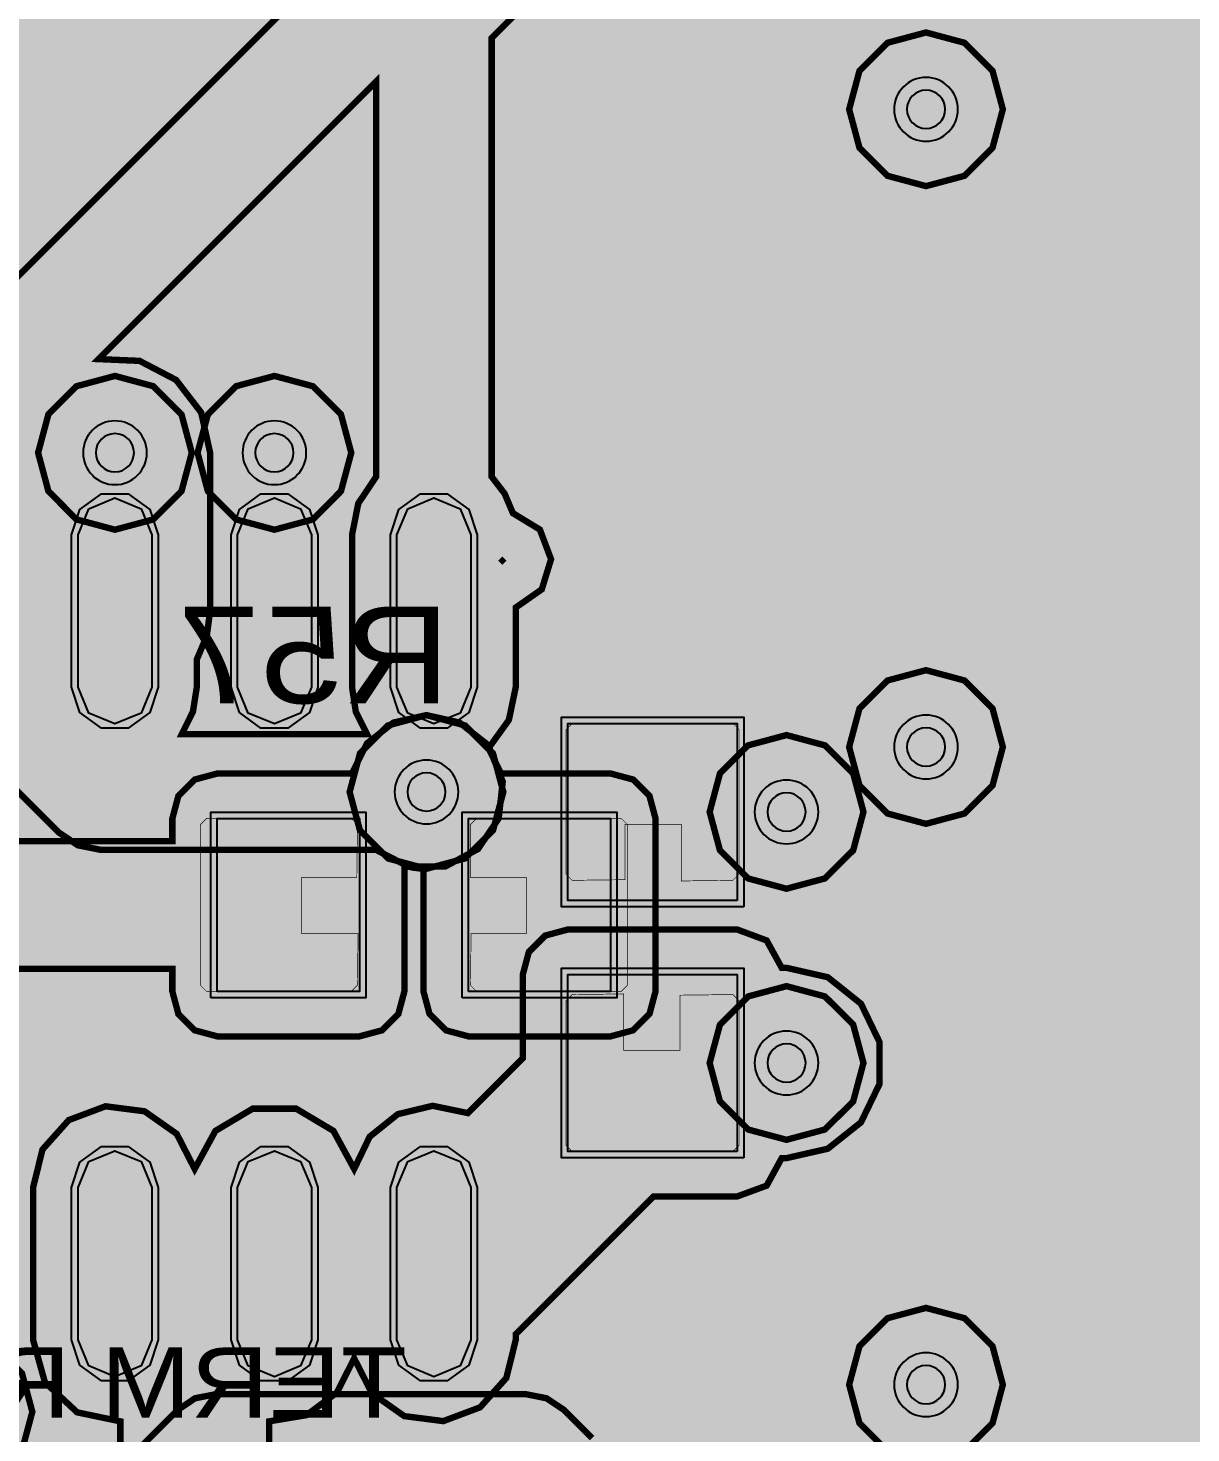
# Model space of a CAD drawing. Header units: millimetres. Extents: x -61 to 56, y -72 to 70.
# Drawn here: x -11.07 to -1.81, y -42.21 to -31.02 of the extents above; entities that cross this region are included whole.
import ezdxf
from ezdxf.enums import TextEntityAlignment as Align

# ---------------------------------------------------------------- set-up
doc = ezdxf.new("R2010")
doc.units = ezdxf.units.MM
doc.header["$MEASUREMENT"] = 0
for name, color, linetype, true_color in [('02GND', 7, 'Continuous', 0x999966), ('03POWER', 7, 'Continuous', 0x008000), ('Bottom-Layer', 7, 'Continuous', 0x0000ff), ('Bottom-Paste-Mask-Layer', 7, 'Continuous', 0x800000), ('Bottom-Silkscreen-Layer', 7, 'Continuous', 0x66cc33), ('Bottom-Solder-Mask-Layer', 7, 'Continuous', 0xaa00ff), ('Document-Layer', 7, 'Continuous', 0xffffff), ('Hole-Layer', 7, 'Continuous', 0x222222), ('Multi-Layer', 7, 'Continuous', 0xc0c0c0), ('Top-Layer', 7, 'Continuous', 0xff0000), ('Top-Paste-Mask-Layer', 7, 'Continuous', 0x808080), ('Top-Silkscreen-Layer', 7, 'Continuous', 0xffcc00), ('Top-Solder-Mask-Layer', 7, 'Continuous', 0x800080)]:
    doc.layers.add(name, color=color, linetype=linetype, true_color=true_color)
doc.styles.get("Standard").update_dxf_attribs({"font": 'arial.ttf'})

msp = doc.modelspace()

# ---------------------------------------------------------------- hatches: boundary and pattern name
at = {"layer": '02GND'}
for points in [[(-49.642, 52.153), (49.642, 52.153), (49.642, -62.142), (-49.642, -62.142)], [(-10.993, -34.398), (-10.911, -34.704), (-10.687, -34.929), (-10.381, -35.011), (-10.075, -34.929), (-9.851, -34.704), (-9.769, -34.398), (-9.851, -34.092), (-10.075, -33.868), (-10.381, -33.786), (-10.687, -33.868), (-10.911, -34.092)], [(-8.512, -37.1), (-8.43, -37.406), (-8.206, -37.63), (-7.9, -37.712), (-7.594, -37.63), (-7.37, -37.406), (-7.288, -37.1), (-7.37, -36.794), (-7.594, -36.57), (-7.9, -36.488), (-8.206, -36.57), (-8.43, -36.794)], [(-5.645, -39.259), (-5.563, -39.565), (-5.339, -39.789), (-5.033, -39.871), (-4.727, -39.789), (-4.502, -39.565), (-4.42, -39.259), (-4.502, -38.953), (-4.727, -38.729), (-5.033, -38.647), (-5.339, -38.729), (-5.563, -38.953)]]:
    msp.add_hatch(color=256, dxfattribs=at).paths.add_polyline_path(points)
at = {"layer": '03POWER'}
for points in [[(48.499, -56.042), (48.581, -56.348), (48.806, -56.572), (49.112, -56.654), (49.418, -56.571), (49.642, -56.346), (49.642, -62.142), (44.192, -62.142), (44.393, -61.957), (44.493, -61.703), (44.472, -61.43), (45.189, -61.704), (45.95, -61.804), (46.713, -61.727), (47.438, -61.475), (48.085, -61.064), (48.62, -60.514), (49.014, -59.855), (49.245, -59.123), (49.302, -58.358), (49.18, -57.601), (48.887, -56.892), (48.438, -56.269), (47.858, -55.767), (47.177, -55.412), (46.434, -55.224), (45.666, -55.212), (44.917, -55.378), (44.226, -55.712), (43.631, -56.196), (43.164, -56.805), (42.849, -57.504), (42.704, -58.258), (42.737, -59.024), (42.946, -59.763), (43.32, -60.433), (43.838, -60.999), (-43.362, -60.999), (-43.621, -61.056), (-43.831, -61.218), (-43.953, -61.453), (-43.964, -61.718), (-43.863, -61.963), (-43.667, -62.142), (-49.642, -62.142), (-49.642, -56.582), (-49.433, -56.797), (-49.148, -56.888), (-48.853, -56.832), (-49.162, -57.541), (-49.298, -58.303), (-49.253, -59.075), (-49.03, -59.816), (-48.641, -60.484), (-48.107, -61.044), (-47.458, -61.464), (-46.728, -61.722), (-45.959, -61.803), (-45.192, -61.703), (-44.469, -61.428), (-43.83, -60.992), (-43.31, -60.419), (-42.937, -59.741), (-42.732, -58.995), (-42.707, -58.222), (-42.861, -57.464), (-43.188, -56.763), (-43.668, -56.157), (-44.277, -55.679), (-44.979, -55.356), (-45.738, -55.205), (-46.511, -55.234), (-47.256, -55.443), (-47.932, -55.818), (-48.502, -56.341), (-48.5, -56.309), (-48.499, -56.277), (-48.499, 51.315), (-19.403, 51.315), (-19.629, 51.144), (-19.755, 50.889), (-19.751, 50.604), (-19.619, 50.352), (-19.388, 50.187), (-19.658, 49.977), (-19.773, 49.655), (-19.698, 49.322), (-19.455, 49.081), (-19.684, 48.858), (-19.769, 48.551), (-19.689, 48.242), (-19.463, 48.016), (-19.155, 47.934), (-18.847, 48.018), (-18.624, 48.246), (-18.545, 48.556), (-18.633, 48.863), (-18.864, 49.083), (-18.625, 49.324), (-18.551, 49.655), (-18.665, 49.975), (-18.931, 50.185), (-18.698, 50.349), (-18.565, 50.601), (-18.56, 50.887), (-18.685, 51.143), (-18.912, 51.315), (48.426, 51.315), (48.499, 51.242)], [(22.849, 14.008), (22.931, 13.703), (23.153, 13.479), (23.457, 13.396), (23.763, 13.475), (23.763, -5.557), (23.538, -5.683), (23.384, -5.89), (23.33, -6.142), (23.384, -6.394), (23.538, -6.602), (23.763, -6.727), (23.763, -10.399), (23.491, -10.504), (23.299, -10.723), (23.23, -11.006), (23.299, -11.289), (23.491, -11.508), (23.763, -11.613), (23.763, -18.066), (15.932, -25.896), (-24.557, -25.896), (-24.694, -25.924), (-24.811, -26.001), (-28.007, -29.198), (-28.085, -29.314), (-28.112, -29.451), (-28.112, -54.99), (-28.085, -55.127), (-28.007, -55.243), (-26.976, -56.274), (-26.86, -56.352), (-26.723, -56.379), (9.142, -56.379), (9.279, -56.352), (9.395, -56.274), (10.695, -54.974), (10.772, -54.858), (10.799, -54.721), (10.799, -54.428), (11.153, -54.787), (11.608, -55.005), (12.11, -55.054), (12.599, -54.929), (13.016, -54.646), (13.312, -54.237), (13.45, -53.752), (13.415, -53.249), (13.211, -52.788), (12.862, -52.424), (12.41, -52.201), (11.908, -52.145), (11.917, -51.857), (11.794, -51.597), (11.565, -51.422), (11.281, -51.371), (11.006, -51.456), (10.799, -51.657), (10.799, -47.227), (10.995, -47.422), (11.255, -47.511), (11.529, -47.477), (11.76, -47.326), (11.901, -47.089), (11.924, -46.815), (12.235, -46.82), (12.508, -46.673), (12.674, -46.41), (12.689, -46.1), (12.55, -45.822), (12.293, -45.648), (11.983, -45.623), (11.701, -45.753), (11.519, -46.004), (11.484, -46.313), (11.224, -46.297), (10.981, -46.391), (10.799, -46.577), (10.799, -44.634), (11.028, -44.409), (11.112, -44.1), (11.028, -43.791), (10.799, -43.566), (10.799, -42.147), (11.028, -42.361), (11.331, -42.434), (11.632, -42.348), (11.85, -42.124), (11.93, -41.822), (11.85, -41.52), (11.632, -41.296), (11.331, -41.21), (11.028, -41.283), (10.799, -41.497), (10.799, -38.045), (11.003, -37.842), (11.303, -37.861), (11.576, -37.736), (11.756, -37.495), (11.8, -37.198), (21.822, -37.198), (21.96, -37.171), (22.076, -37.093), (32.363, -26.806), (32.441, -26.689), (32.468, -26.552), (32.468, -12.211), (32.787, -12.141), (33.025, -11.915), (33.112, -11.6), (33.025, -11.285), (32.787, -11.06), (32.468, -10.989), (32.468, -8.389), (32.648, -8.173), (32.712, -7.9), (32.648, -7.627), (32.468, -7.411), (32.468, -5.357), (32.807, -5.305), (33.066, -5.08), (33.162, -4.75), (33.066, -4.42), (32.807, -4.195), (32.468, -4.143), (32.468, -2.011), (32.714, -1.974), (32.925, -1.841), (33.065, -1.635), (33.112, -1.391), (33.058, -1.148), (32.911, -0.946), (33.061, -0.745), (33.117, -0.501), (33.07, -0.254), (32.929, -0.047), (32.716, 0.086), (32.468, 0.122), (32.468, 3.331), (32.469, 3.354), (32.47, 3.377), (32.469, 3.4), (32.468, 3.422), (32.468, 16.054), (32.441, 16.191), (32.363, 16.308), (30.904, 17.766), (31.094, 18.043), (31.109, 18.378), (30.946, 18.671), (30.652, 18.834), (30.317, 18.817), (30.041, 18.627), (29.934, 18.688), (29.813, 18.709), (26.824, 18.709), (27.107, 18.822), (27.3, 19.057), (27.357, 19.356), (27.262, 19.645), (27.04, 19.853), (26.746, 19.928), (26.451, 19.853), (26.229, 19.645), (26.135, 19.356), (26.191, 19.057), (26.385, 18.822), (26.667, 18.709), (26.105, 18.709), (25.968, 18.682), (25.852, 18.604), (23.868, 16.62), (23.79, 16.504), (23.763, 16.367), (23.763, 14.541), (23.457, 14.62), (23.153, 14.537), (22.931, 14.313)], [(-26.538, -33.5), (-26.615, -33.203), (-26.826, -32.981), (-27.119, -32.889), (-27.419, -32.95), (-27.652, -33.15), (-27.652, -29.493), (-24.845, -26.686), (-24.698, -26.99), (-24.413, -27.17), (-24.076, -27.171), (-23.789, -26.994), (-23.64, -26.692), (-23.673, -26.356), (-14.651, -26.356), (-14.69, -26.649), (-14.588, -26.926), (-14.368, -27.123), (-14.082, -27.194), (-13.795, -27.123), (-13.575, -26.926), (-13.473, -26.649), (-13.513, -26.356), (-4.491, -26.356), (-4.53, -26.649), (-4.428, -26.926), (-4.208, -27.123), (-3.922, -27.194), (-3.635, -27.123), (-3.415, -26.926), (-3.313, -26.649), (-3.353, -26.356), (0.589, -26.356), (0.55, -26.649), (0.652, -26.926), (0.872, -27.123), (1.158, -27.194), (1.445, -27.123), (1.665, -26.926), (1.767, -26.649), (1.727, -26.356), (10.749, -26.356), (10.71, -26.649), (10.812, -26.926), (11.032, -27.123), (11.318, -27.194), (11.605, -27.123), (11.825, -26.926), (11.927, -26.649), (11.887, -26.356), (16.081, -26.356), (16.12, -26.348), (16.153, -26.326), (16.693, -25.786), (16.857, -26.052), (17.13, -26.202), (17.442, -26.198), (17.712, -26.041), (17.869, -25.772), (17.873, -25.46), (17.722, -25.186), (17.456, -25.023), (20.875, -21.604), (21.016, -21.903), (21.292, -22.085), (21.623, -22.097), (21.911, -21.935), (22.073, -21.646), (22.061, -21.316), (21.88, -21.04), (21.581, -20.898), (24.193, -18.286), (24.215, -18.253), (24.223, -18.214), (24.223, -11.485), (24.393, -11.272), (24.454, -11.006), (24.393, -10.74), (24.223, -10.527), (24.223, -6.686), (24.465, -6.461), (24.554, -6.142), (24.465, -5.824), (24.223, -5.598), (24.223, 0.118), (24.536, -0.009), (24.868, 0.05), (25.119, 0.275), (25.212, 0.6), (25.119, 0.925), (24.868, 1.15), (24.536, 1.209), (24.223, 1.082), (24.223, 4.317), (24.461, 4.137), (24.756, 4.09), (25.038, 4.19), (25.239, 4.41), (25.312, 4.7), (25.239, 4.99), (25.038, 5.21), (24.756, 5.31), (24.461, 5.263), (24.223, 5.083), (24.223, 16.325), (26.147, 18.249), (29.771, 18.249), (29.916, 18.105), (30.08, 17.805), (30.38, 17.64), (32.008, 16.012), (32.008, 14.546), (31.729, 14.664), (31.427, 14.633), (31.177, 14.461), (31.04, 14.19), (30.75, 14.208), (30.484, 14.091), (30.302, 13.864), (30.246, 13.578), (30.327, 13.299), (30.529, 13.089), (30.805, 12.996), (31.092, 13.04), (31.327, 13.213), (31.455, 13.474), (31.743, 13.455), (32.008, 13.571), (32.008, 9.466), (31.696, 9.588), (31.366, 9.526), (31.118, 9.301), (31.026, 8.978), (31.118, 8.656), (31.366, 8.43), (31.696, 8.369), (32.008, 8.49), (32.008, 3.97), (31.732, 3.976), (31.482, 3.86), (31.308, 3.646), (31.245, 3.377), (31.308, 3.108), (31.482, 2.894), (31.732, 2.778), (32.008, 2.783), (32.008, -0.131), (31.906, -0.362), (31.906, -0.615), (32.008, -0.846), (32.008, -1.036), (31.902, -1.271), (31.902, -1.529), (32.008, -1.764), (32.008, -4.465), (31.956, -4.603), (31.938, -4.75), (31.956, -4.897), (32.008, -5.035), (32.008, -7.295), (31.742, -7.403), (31.555, -7.621), (31.488, -7.9), (31.555, -8.179), (31.742, -8.397), (32.008, -8.505), (32.008, -10.854), (31.704, -10.733), (31.382, -10.786), (31.132, -10.997), (31.027, -11.307), (31.096, -11.626), (31.32, -11.865), (31.634, -11.954), (31.95, -11.869), (31.977, -11.918), (32.008, -11.964), (32.008, -15.934), (31.696, -15.812), (31.366, -15.874), (31.118, -16.099), (31.026, -16.422), (31.118, -16.744), (31.366, -16.97), (31.696, -17.031), (32.008, -16.91), (32.008, -26.51), (21.78, -36.738), (11.512, -36.738), (11.263, -36.651), (11, -36.678), (10.773, -36.812), (10.623, -37.03), (10.58, -37.29), (10.649, -37.545), (10.369, -37.825), (10.347, -37.858), (10.34, -37.897), (10.34, -39.211), (10.12, -38.978), (9.812, -38.888), (9.501, -38.966), (9.272, -39.191), (9.188, -39.5), (9.272, -39.81), (9.501, -40.034), (9.812, -40.112), (10.12, -40.022), (10.34, -39.789), (10.34, -43.509), (10.106, -43.632), (9.945, -43.842), (9.888, -44.1), (9.945, -44.358), (10.106, -44.568), (10.34, -44.691), (10.34, -54.679), (9.1, -55.919), (-26.681, -55.919), (-27.652, -54.948), (-27.652, -33.85), (-27.419, -34.05), (-27.119, -34.111), (-26.826, -34.019), (-26.615, -33.797)], [(-4.534, -31.662), (-4.452, -31.968), (-4.228, -32.192), (-3.922, -32.274), (-3.616, -32.192), (-3.392, -31.968), (-3.31, -31.662), (-3.392, -31.356), (-3.616, -31.132), (-3.922, -31.05), (-4.228, -31.132), (-4.452, -31.356)], [(-9.723, -34.398), (-9.641, -34.704), (-9.417, -34.929), (-9.111, -35.011), (-8.805, -34.929), (-8.581, -34.704), (-8.499, -34.398), (-8.581, -34.092), (-8.805, -33.868), (-9.111, -33.786), (-9.417, -33.868), (-9.641, -34.092)], [(-4.534, -36.742), (-4.452, -37.048), (-4.228, -37.272), (-3.922, -37.354), (-3.616, -37.272), (-3.392, -37.048), (-3.31, -36.742), (-3.392, -36.436), (-3.616, -36.212), (-3.922, -36.13), (-4.228, -36.212), (-4.452, -36.436)], [(-8.512, -37.1), (-8.43, -37.406), (-8.206, -37.63), (-7.9, -37.712), (-7.594, -37.63), (-7.37, -37.406), (-7.288, -37.1), (-7.37, -36.794), (-7.594, -36.57), (-7.9, -36.488), (-8.206, -36.57), (-8.43, -36.794)], [(-5.645, -37.259), (-5.563, -37.565), (-5.339, -37.789), (-5.033, -37.871), (-4.727, -37.789), (-4.502, -37.565), (-4.42, -37.259), (-4.502, -36.953), (-4.727, -36.729), (-5.033, -36.647), (-5.339, -36.729), (-5.563, -36.953)], [(-4.534, -41.822), (-4.452, -42.128), (-4.228, -42.352), (-3.922, -42.434), (-3.616, -42.352), (-3.392, -42.128), (-3.31, -41.822), (-3.392, -41.516), (-3.616, -41.292), (-3.922, -41.21), (-4.228, -41.292), (-4.452, -41.516)], [(-12.263, -42.038), (-12.181, -42.344), (-11.957, -42.568), (-11.651, -42.65), (-11.345, -42.568), (-11.121, -42.344), (-11.039, -42.038), (-11.121, -41.732), (-11.345, -41.508), (-11.651, -41.426), (-11.957, -41.508), (-12.181, -41.732)]]:
    msp.add_hatch(color=256, dxfattribs=at).paths.add_polyline_path(points)
at = {"layer": 'Bottom-Layer'}
for points in [[(-49.642, -62.142), (-49.642, 52.153), (49.642, 52.153), (49.642, -62.142)], [(-10.993, -34.398), (-10.911, -34.704), (-10.687, -34.929), (-10.381, -35.011), (-10.075, -34.929), (-9.851, -34.704), (-9.769, -34.398), (-9.851, -34.092), (-10.075, -33.868), (-10.381, -33.786), (-10.687, -33.868), (-10.911, -34.092)], [(-22.924, -38.689), (-22.876, -38.868), (-22.745, -38.999), (-22.566, -39.047), (-21.672, -39.047), (-21.259, -39.459), (-21.094, -39.57), (-20.9, -39.608), (-19.3, -39.608), (-19.106, -39.57), (-18.941, -39.459), (-18.627, -39.145), (-18.606, -39.453), (-18.438, -39.711), (-18.166, -39.855), (-17.858, -39.848), (-17.592, -39.692), (-17.436, -39.427), (-17.43, -39.119), (-17.573, -38.846), (-17.832, -38.679), (-18.139, -38.658), (-17.99, -38.508), (-9.924, -38.508), (-9.924, -38.689), (-9.876, -38.868), (-9.745, -38.999), (-9.566, -39.047), (-8.434, -39.047), (-8.255, -38.999), (-8.124, -38.868), (-8.076, -38.689), (-8.076, -37.686), (-8.008, -37.703), (-7.939, -37.711), (-7.924, -37.726), (-7.924, -38.689), (-7.876, -38.868), (-7.745, -38.999), (-7.566, -39.047), (-6.434, -39.047), (-6.255, -38.999), (-6.124, -38.868), (-6.076, -38.689), (-6.076, -37.312), (-6.124, -37.132), (-6.255, -37.001), (-6.434, -36.953), (-7.306, -36.953), (-7.426, -36.713), (-7.638, -36.547), (-7.9, -36.488), (-8.162, -36.547), (-8.374, -36.713), (-8.494, -36.953), (-9.566, -36.953), (-9.745, -37.001), (-9.876, -37.132), (-9.924, -37.312), (-9.924, -37.492), (-18.2, -37.492), (-18.394, -37.531), (-18.559, -37.641), (-19.076, -38.157), (-19.076, -37.312), (-19.124, -37.132), (-19.255, -37.001), (-19.434, -36.953), (-20.306, -36.953), (-20.426, -36.713), (-20.638, -36.547), (-20.9, -36.488), (-21.162, -36.547), (-21.374, -36.713), (-21.494, -36.953), (-22.566, -36.953), (-22.745, -37.001), (-22.876, -37.132), (-22.924, -37.312), (-22.924, -37.492), (-28.059, -37.492), (-28.369, -37.389), (-28.688, -37.46), (-28.925, -37.685), (-29.012, -38), (-28.925, -38.315), (-28.688, -38.54), (-28.369, -38.611), (-28.059, -38.508), (-22.924, -38.508)], [(-9.566, -38.689), (-9.566, -37.312), (-8.434, -37.312), (-8.434, -38.689)], [(-7.566, -38.689), (-7.566, -37.312), (-6.434, -37.312), (-6.434, -38.689)], [(-5.645, -39.259), (-5.563, -39.565), (-5.339, -39.789), (-5.033, -39.871), (-4.727, -39.789), (-4.502, -39.565), (-4.42, -39.259), (-4.502, -38.953), (-4.727, -38.729), (-5.033, -38.647), (-5.339, -38.729), (-5.563, -38.953)], [(-14.291, -43.605), (-14.224, -43.885), (-14.035, -44.103), (-13.768, -44.211), (-13.481, -44.184), (-13.238, -44.029), (-10.863, -44.029), (-10.701, -43.997), (-10.563, -43.905), (-9.456, -42.797), (-9.657, -43.19), (-9.721, -43.626), (-9.643, -44.061), (-9.429, -44.447), (-9.103, -44.744), (-8.699, -44.921), (-8.259, -44.959), (-7.831, -44.854), (-7.458, -44.618), (-7.182, -44.274), (-7.182, -44.605), (-7.134, -44.784), (-7.003, -44.915), (-6.823, -44.963), (-4.823, -44.963), (-4.644, -44.915), (-4.513, -44.784), (-4.465, -44.605), (-4.465, -42.605), (-4.513, -42.426), (-4.644, -42.295), (-4.823, -42.247), (-6.582, -42.247), (-6.806, -42.022), (-6.944, -41.93), (-7.106, -41.898), (-9.58, -41.898), (-9.743, -41.93), (-9.88, -42.022), (-11.039, -43.181), (-13.238, -43.181), (-13.481, -43.026), (-13.768, -42.999), (-14.035, -43.107), (-14.224, -43.325)]]:
    msp.add_hatch(color=256, dxfattribs=at).paths.add_polyline_path(points)
at = {"layer": 'Bottom-Paste-Mask-Layer'}
for points in [[(-9.7, -37.36), (-9.65, -37.31), (-8.5, -37.31), (-8.45, -37.36), (-8.455, -37.78), (-8.895, -37.78), (-8.895, -38.23), (-8.445, -38.23), (-8.45, -38.64), (-8.5, -38.69), (-9.65, -38.69), (-9.7, -38.64)], [(-9.7, -37.36), (-9.65, -37.31), (-8.5, -37.31), (-8.45, -37.36), (-8.455, -37.78), (-8.895, -37.78), (-8.895, -38.23), (-8.445, -38.23), (-8.45, -38.64), (-8.5, -38.69), (-9.65, -38.69), (-9.7, -38.64)], [(-7.55, -37.36), (-7.5, -37.31), (-6.35, -37.31), (-6.3, -37.36), (-6.3, -38.64), (-6.35, -38.69), (-7.5, -38.69), (-7.55, -38.64), (-7.545, -38.23), (-7.105, -38.23), (-7.105, -37.78), (-7.55, -37.78)], [(-7.55, -37.36), (-7.5, -37.31), (-6.35, -37.31), (-6.3, -37.36), (-6.3, -38.64), (-6.35, -38.69), (-7.5, -38.69), (-7.55, -38.64), (-7.545, -38.23), (-7.105, -38.23), (-7.105, -37.78), (-7.55, -37.78)]]:
    msp.add_hatch(color=256, dxfattribs=at).paths.add_polyline_path(points)
at = {"layer": 'Bottom-Solder-Mask-Layer'}
for points in [[(-9.617, -38.739), (-9.617, -37.261), (-8.383, -37.261), (-8.383, -38.739)], [(-7.617, -38.739), (-7.617, -37.261), (-6.383, -37.261), (-6.383, -38.739)]]:
    msp.add_hatch(color=256, dxfattribs=at).paths.add_polyline_path(points)
at = {"layer": 'Top-Layer'}
for points in [[(-49.642, -62.142), (-49.642, 52.153), (49.642, 52.153), (49.642, -62.142)], [(1.26, -12.456), (-5.735, -19.451), (-5.835, -19.6), (-5.87, -19.776), (-5.87, -24.435), (-6.039, -24.411), (-6.208, -24.434), (-6.208, -24.314), (-6.256, -24.135), (-6.387, -24.004), (-6.566, -23.956), (-7.566, -23.956), (-7.745, -24.004), (-7.876, -24.135), (-7.924, -24.314), (-7.924, -25.714), (-7.876, -25.893), (-7.745, -26.024), (-7.566, -26.072), (-6.566, -26.072), (-6.387, -26.024), (-6.256, -25.893), (-6.208, -25.714), (-6.208, -25.612), (-6.039, -25.635), (-5.87, -25.611), (-5.87, -26.713), (-5.974, -26.712), (-6.076, -26.728), (-6.076, -26.612), (-6.124, -26.432), (-6.255, -26.301), (-6.434, -26.253), (-7.566, -26.253), (-7.745, -26.301), (-7.876, -26.432), (-7.924, -26.612), (-7.924, -27.989), (-7.876, -28.168), (-7.745, -28.299), (-7.566, -28.347), (-6.508, -28.347), (-11.976, -33.815), (-12.076, -33.964), (-12.111, -34.14), (-12.111, -34.589), (-12.253, -34.801), (-12.303, -35.052), (-12.303, -36.264), (-12.225, -36.574), (-12.008, -36.81), (-11.705, -36.914), (-11.389, -36.861), (-10.825, -37.425), (-10.676, -37.525), (-10.5, -37.56), (-8.304, -37.56), (-8.043, -37.695), (-7.749, -37.693), (-7.49, -37.555), (-7.325, -37.311), (-7.293, -37.019), (-7.401, -36.745), (-7.244, -36.527), (-7.189, -36.264), (-7.189, -35.631), (-6.982, -35.486), (-6.908, -35.246), (-6.997, -35.01), (-7.212, -34.879), (-7.278, -34.723), (-7.381, -34.589), (-7.381, -31.095), (-4.554, -28.268), (-4.455, -28.119), (-4.42, -27.943), (-4.42, -25.426), (-4.293, -25.199), (-4.273, -24.939), (-4.362, -24.695), (-4.544, -24.51), (-4.544, -20.135), (2.451, -13.139), (2.551, -12.99), (2.586, -12.814), (2.586, 2.128), (2.806, 2.362), (2.877, 2.675), (2.78, 2.981), (2.541, 3.195), (2.227, 3.26), (1.923, 3.157), (1.619, 3.26), (1.305, 3.195), (1.066, 2.981), (0.969, 2.675), (1.04, 2.362), (1.26, 2.128)], [(-8.301, -31.44), (-8.301, -34.589), (-8.443, -34.801), (-8.493, -35.052), (-8.493, -36.264), (-8.463, -36.461), (-8.374, -36.64), (-9.849, -36.64), (-9.76, -36.461), (-9.729, -36.264), (-9.729, -36.044), (-9.65, -35.858), (-9.623, -35.658), (-9.623, -34.398), (-9.694, -34.078), (-9.894, -33.818), (-10.185, -33.666), (-10.512, -33.652)], [(-10.675, -35.052), (-10.589, -34.844), (-10.381, -34.758), (-10.173, -34.844), (-10.087, -35.052), (-10.087, -36.264), (-10.173, -36.472), (-10.381, -36.558), (-10.589, -36.472), (-10.675, -36.264)], [(-9.405, -35.052), (-9.319, -34.844), (-9.111, -34.758), (-8.903, -34.844), (-8.817, -35.052), (-8.817, -36.264), (-8.903, -36.472), (-9.111, -36.558), (-9.319, -36.472), (-9.405, -36.264)], [(-8.135, -35.052), (-8.049, -34.844), (-7.841, -34.758), (-7.633, -34.844), (-7.547, -35.052), (-7.547, -36.264), (-7.633, -36.472), (-7.841, -36.558), (-8.049, -36.472), (-8.135, -36.264)], [(-7.326, -35.258), (-7.296, -35.228), (-7.266, -35.258), (-7.296, -35.288)], [(-7.326, -35.258), (-7.296, -35.228), (-7.266, -35.258), (-7.296, -35.288)], [(-5.425, -37.964), (-6.775, -37.964), (-6.775, -36.554), (-5.425, -36.554)], [(-10.788, -48.634), (-10.756, -48.796), (-10.664, -48.934), (-10.368, -49.229), (-10.368, -49.416), (-10.438, -49.485), (-11.096, -49.485), (-11.275, -49.533), (-11.406, -49.664), (-11.454, -49.843), (-11.454, -50.843), (-11.406, -51.022), (-11.275, -51.153), (-11.096, -51.201), (-10.438, -51.201), (-10.342, -51.297), (-10.342, -51.314), (-10.411, -51.353), (-10.473, -51.403), (-10.566, -51.497), (-10.658, -51.634), (-10.69, -51.797), (-10.69, -52.006), (-10.658, -52.168), (-10.566, -52.306), (-10.473, -52.399), (-10.411, -52.45), (-10.342, -52.488), (-10.342, -52.714), (-10.696, -52.384), (-11.138, -52.188), (-11.62, -52.147), (-12.089, -52.266), (-12.493, -52.533), (-12.788, -52.917), (-12.941, -53.376), (-12.935, -53.86), (-12.771, -54.315), (-12.467, -54.692), (-12.056, -54.948), (-11.585, -55.056), (-11.104, -55.003), (-10.666, -54.796), (-10.321, -54.458), (-10.105, -54.024), (-10.011, -54.024), (-9.873, -54.001), (-9.75, -53.934), (-9.627, -54.001), (-9.489, -54.024), (-9.395, -54.024), (-9.18, -54.458), (-8.834, -54.796), (-8.397, -55.003), (-7.915, -55.056), (-7.444, -54.948), (-7.033, -54.692), (-6.729, -54.315), (-6.565, -53.86), (-6.559, -53.376), (-6.712, -52.917), (-7.007, -52.533), (-7.411, -52.266), (-7.88, -52.147), (-8.362, -52.188), (-8.805, -52.384), (-9.158, -52.714), (-9.158, -51.305), (-9.054, -51.201), (-8.396, -51.201), (-8.217, -51.153), (-8.086, -51.022), (-8.038, -50.843), (-8.038, -49.843), (-8.086, -49.664), (-8.217, -49.533), (-8.396, -49.485), (-9.054, -49.485), (-9.124, -49.416), (-9.124, -49.229), (-8.828, -48.934), (-8.736, -48.796), (-8.704, -48.634), (-8.704, -47.247), (-8.334, -47.247), (-8.155, -47.199), (-8.024, -47.068), (-7.976, -46.889), (-7.976, -45.512), (-8.024, -45.333), (-8.155, -45.201), (-8.334, -45.153), (-9.193, -45.153), (-9.193, -44.68), (-8.783, -44.896), (-8.325, -44.962), (-7.872, -44.871), (-7.475, -44.632), (-7.182, -44.274), (-7.182, -44.605), (-7.134, -44.784), (-7.003, -44.915), (-6.823, -44.963), (-4.823, -44.963), (-4.644, -44.915), (-4.513, -44.784), (-4.465, -44.605), (-4.465, -42.605), (-4.513, -42.426), (-4.644, -42.295), (-4.823, -42.247), (-6.823, -42.247), (-7.003, -42.295), (-7.134, -42.426), (-7.182, -42.605), (-7.182, -42.936), (-7.468, -42.584), (-7.854, -42.346), (-8.297, -42.248), (-8.747, -42.302), (-9.154, -42.501), (-9.154, -42.114), (-8.855, -42.064), (-8.612, -41.883), (-8.476, -41.612), (-8.334, -41.891), (-8.077, -42.072), (-7.766, -42.112), (-7.473, -42.002), (-7.264, -41.768), (-7.189, -41.464), (-7.189, -41.419), (-7.176, -41.407), (-7.162, -41.394), (-6.091, -40.322), (-5.425, -40.322), (-5.191, -40.236), (-5.071, -40.017), (-5.033, -40.017), (-4.704, -39.942), (-4.44, -39.732), (-4.293, -39.428), (-4.293, -39.091), (-4.44, -38.787), (-4.704, -38.576), (-5.033, -38.501), (-5.071, -38.501), (-5.191, -38.283), (-5.425, -38.196), (-6.775, -38.196), (-6.954, -38.244), (-7.085, -38.375), (-7.133, -38.554), (-7.133, -39.22), (-7.571, -39.658), (-7.851, -39.6), (-8.129, -39.667), (-8.352, -39.846), (-8.476, -40.103), (-8.641, -39.8), (-8.938, -39.623), (-9.284, -39.623), (-9.581, -39.8), (-9.746, -40.103), (-9.889, -39.824), (-10.145, -39.644), (-10.456, -39.604), (-10.749, -39.714), (-10.958, -39.948), (-11.033, -40.252), (-11.033, -41.464), (-10.939, -41.802), (-10.682, -42.042), (-10.338, -42.114), (-10.338, -42.558), (-11.238, -42.558), (-11.417, -42.606), (-11.548, -42.737), (-11.596, -42.916), (-11.596, -44.293), (-11.548, -44.472), (-11.417, -44.603), (-11.238, -44.651), (-10.376, -44.651), (-10.376, -45.153), (-11.266, -45.153), (-11.445, -45.201), (-11.576, -45.333), (-11.624, -45.512), (-11.624, -46.889), (-11.576, -47.068), (-11.445, -47.199), (-11.266, -47.247), (-10.788, -47.247)], [(-5.425, -39.964), (-6.775, -39.964), (-6.775, -38.554), (-5.425, -38.554)], [(-10.675, -40.252), (-10.589, -40.044), (-10.381, -39.958), (-10.173, -40.044), (-10.087, -40.252), (-10.087, -41.464), (-10.173, -41.672), (-10.381, -41.758), (-10.589, -41.672), (-10.675, -41.464)], [(-9.405, -40.252), (-9.319, -40.044), (-9.111, -39.958), (-8.903, -40.044), (-8.817, -40.252), (-8.817, -41.464), (-8.903, -41.672), (-9.111, -41.758), (-9.319, -41.672), (-9.405, -41.464)], [(-8.135, -40.252), (-8.049, -40.044), (-7.841, -39.958), (-7.633, -40.044), (-7.547, -40.252), (-7.547, -41.464), (-7.633, -41.672), (-7.841, -41.758), (-8.049, -41.672), (-8.135, -41.464)]]:
    msp.add_hatch(color=256, dxfattribs=at).paths.add_polyline_path(points)
at = {"layer": 'Top-Paste-Mask-Layer'}
for points in [[(-10.675, -35.052), (-10.589, -34.844), (-10.381, -34.758), (-10.173, -34.844), (-10.087, -35.052), (-10.087, -36.264), (-10.173, -36.472), (-10.381, -36.558), (-10.589, -36.472), (-10.675, -36.264)], [(-9.405, -35.052), (-9.319, -34.844), (-9.111, -34.758), (-8.903, -34.844), (-8.817, -35.052), (-8.817, -36.264), (-8.903, -36.472), (-9.111, -36.558), (-9.319, -36.472), (-9.405, -36.264)], [(-8.135, -35.052), (-8.049, -34.844), (-7.841, -34.758), (-7.633, -34.844), (-7.547, -35.052), (-7.547, -36.264), (-7.633, -36.472), (-7.841, -36.558), (-8.049, -36.472), (-8.135, -36.264)], [(-6.74, -36.554), (-5.46, -36.554), (-5.41, -36.604), (-5.41, -37.754), (-5.46, -37.804), (-5.87, -37.809), (-5.87, -37.359), (-6.32, -37.359), (-6.32, -37.799), (-6.74, -37.804), (-6.79, -37.754), (-6.79, -36.604)], [(-6.74, -36.554), (-5.46, -36.554), (-5.41, -36.604), (-5.41, -37.754), (-5.46, -37.804), (-5.87, -37.809), (-5.87, -37.359), (-6.32, -37.359), (-6.32, -37.799), (-6.74, -37.804), (-6.79, -37.754), (-6.79, -36.604)], [(-5.46, -39.964), (-6.74, -39.964), (-6.79, -39.914), (-6.79, -38.764), (-6.74, -38.714), (-6.33, -38.709), (-6.33, -39.159), (-5.88, -39.159), (-5.88, -38.719), (-5.46, -38.714), (-5.41, -38.764), (-5.41, -39.914)], [(-5.46, -39.964), (-6.74, -39.964), (-6.79, -39.914), (-6.79, -38.764), (-6.74, -38.714), (-6.33, -38.709), (-6.33, -39.159), (-5.88, -39.159), (-5.88, -38.719), (-5.46, -38.714), (-5.41, -38.764), (-5.41, -39.914)], [(-10.675, -40.252), (-10.589, -40.044), (-10.381, -39.958), (-10.173, -40.044), (-10.087, -40.252), (-10.087, -41.464), (-10.173, -41.672), (-10.381, -41.758), (-10.589, -41.672), (-10.675, -41.464)], [(-9.405, -40.252), (-9.319, -40.044), (-9.111, -39.958), (-8.903, -40.044), (-8.817, -40.252), (-8.817, -41.464), (-8.903, -41.672), (-9.111, -41.758), (-9.319, -41.672), (-9.405, -41.464)], [(-8.135, -40.252), (-8.049, -40.044), (-7.841, -39.958), (-7.633, -40.044), (-7.547, -40.252), (-7.547, -41.464), (-7.633, -41.672), (-7.841, -41.758), (-8.049, -41.672), (-8.135, -41.464)]]:
    msp.add_hatch(color=256, dxfattribs=at).paths.add_polyline_path(points)
at = {"layer": 'Top-Solder-Mask-Layer'}
for points in [[(-10.726, -35.052), (-10.66, -34.849), (-10.488, -34.724), (-10.275, -34.724), (-10.102, -34.849), (-10.036, -35.052), (-10.036, -36.264), (-10.102, -36.467), (-10.275, -36.592), (-10.488, -36.592), (-10.66, -36.467), (-10.726, -36.264)], [(-9.456, -35.052), (-9.39, -34.849), (-9.218, -34.724), (-9.005, -34.724), (-8.832, -34.849), (-8.766, -35.052), (-8.766, -36.264), (-8.832, -36.467), (-9.005, -36.592), (-9.218, -36.592), (-9.39, -36.467), (-9.456, -36.264)], [(-8.186, -35.052), (-8.12, -34.849), (-7.948, -34.724), (-7.735, -34.724), (-7.562, -34.849), (-7.496, -35.052), (-7.496, -36.264), (-7.562, -36.467), (-7.735, -36.592), (-7.948, -36.592), (-8.12, -36.467), (-8.186, -36.264)], [(-5.374, -38.015), (-6.826, -38.015), (-6.826, -36.503), (-5.374, -36.503)], [(-5.374, -40.015), (-6.826, -40.015), (-6.826, -38.503), (-5.374, -38.503)], [(-10.726, -40.252), (-10.66, -40.049), (-10.488, -39.924), (-10.275, -39.924), (-10.102, -40.049), (-10.036, -40.252), (-10.036, -41.464), (-10.102, -41.666), (-10.275, -41.792), (-10.488, -41.792), (-10.66, -41.666), (-10.726, -41.464)], [(-9.456, -40.252), (-9.39, -40.049), (-9.218, -39.924), (-9.005, -39.924), (-8.832, -40.049), (-8.766, -40.252), (-8.766, -41.464), (-8.832, -41.666), (-9.005, -41.792), (-9.218, -41.792), (-9.39, -41.666), (-9.456, -41.464)], [(-8.186, -40.252), (-8.12, -40.049), (-7.948, -39.924), (-7.735, -39.924), (-7.562, -40.049), (-7.496, -40.252), (-7.496, -41.464), (-7.562, -41.666), (-7.735, -41.792), (-7.948, -41.792), (-8.12, -41.666), (-8.186, -41.464)]]:
    msp.add_hatch(color=256, dxfattribs=at).paths.add_polyline_path(points)

# ---------------------------------------------------------------- linework, layer by layer
at = {"layer": '02GND', "const_width": 0.0508}
for points in [[(-10.993, -34.398), (-10.911, -34.704), (-10.687, -34.929), (-10.381, -35.011), (-10.075, -34.929), (-9.851, -34.704), (-9.769, -34.398), (-9.851, -34.092), (-10.075, -33.868), (-10.381, -33.786), (-10.687, -33.868), (-10.911, -34.092)], [(-8.512, -37.1), (-8.43, -37.406), (-8.206, -37.63), (-7.9, -37.712), (-7.594, -37.63), (-7.37, -37.406), (-7.288, -37.1), (-7.37, -36.794), (-7.594, -36.57), (-7.9, -36.488), (-8.206, -36.57), (-8.43, -36.794)], [(-5.645, -39.259), (-5.563, -39.565), (-5.339, -39.789), (-5.033, -39.871), (-4.727, -39.789), (-4.502, -39.565), (-4.42, -39.259), (-4.502, -38.953), (-4.727, -38.729), (-5.033, -38.647), (-5.339, -38.729), (-5.563, -38.953)]]:
    msp.add_lwpolyline(points, close=True, dxfattribs=at)
at = {"layer": '03POWER', "const_width": 0.0508}
for points in [[(-4.534, -31.662), (-4.452, -31.968), (-4.228, -32.192), (-3.922, -32.274), (-3.616, -32.192), (-3.392, -31.968), (-3.31, -31.662), (-3.392, -31.356), (-3.616, -31.132), (-3.922, -31.05), (-4.228, -31.132), (-4.452, -31.356)], [(-9.723, -34.398), (-9.641, -34.704), (-9.417, -34.929), (-9.111, -35.011), (-8.805, -34.929), (-8.581, -34.704), (-8.499, -34.398), (-8.581, -34.092), (-8.805, -33.868), (-9.111, -33.786), (-9.417, -33.868), (-9.641, -34.092)], [(-4.534, -36.742), (-4.452, -37.048), (-4.228, -37.272), (-3.922, -37.354), (-3.616, -37.272), (-3.392, -37.048), (-3.31, -36.742), (-3.392, -36.436), (-3.616, -36.212), (-3.922, -36.13), (-4.228, -36.212), (-4.452, -36.436)], [(-8.512, -37.1), (-8.43, -37.406), (-8.206, -37.63), (-7.9, -37.712), (-7.594, -37.63), (-7.37, -37.406), (-7.288, -37.1), (-7.37, -36.794), (-7.594, -36.57), (-7.9, -36.488), (-8.206, -36.57), (-8.43, -36.794)], [(-5.645, -37.259), (-5.563, -37.565), (-5.339, -37.789), (-5.033, -37.871), (-4.727, -37.789), (-4.502, -37.565), (-4.42, -37.259), (-4.502, -36.953), (-4.727, -36.729), (-5.033, -36.647), (-5.339, -36.729), (-5.563, -36.953)], [(-4.534, -41.822), (-4.452, -42.128), (-4.228, -42.352), (-3.922, -42.434), (-3.616, -42.352), (-3.392, -42.128), (-3.31, -41.822), (-3.392, -41.516), (-3.616, -41.292), (-3.922, -41.21), (-4.228, -41.292), (-4.452, -41.516)], [(-12.263, -42.038), (-12.181, -42.344), (-11.957, -42.568), (-11.651, -42.65), (-11.345, -42.568), (-11.121, -42.344), (-11.039, -42.038), (-11.121, -41.732), (-11.345, -41.508), (-11.651, -41.426), (-11.957, -41.508), (-12.181, -41.732)]]:
    msp.add_lwpolyline(points, close=True, dxfattribs=at)
at = {"layer": 'Bottom-Layer', "const_width": 0.0508}
for points in [[(-10.993, -34.398), (-10.911, -34.704), (-10.687, -34.929), (-10.381, -35.011), (-10.075, -34.929), (-9.851, -34.704), (-9.769, -34.398), (-9.851, -34.092), (-10.075, -33.868), (-10.381, -33.786), (-10.687, -33.868), (-10.911, -34.092)], [(-5.645, -39.259), (-5.563, -39.565), (-5.339, -39.789), (-5.033, -39.871), (-4.727, -39.789), (-4.502, -39.565), (-4.42, -39.259), (-4.502, -38.953), (-4.727, -38.729), (-5.033, -38.647), (-5.339, -38.729), (-5.563, -38.953)]]:
    msp.add_lwpolyline(points, close=True, dxfattribs=at)
at = {"layer": 'Bottom-Layer'}
for points, const_width in [([(-17.99, -38.508), (-9.924, -38.508), (-9.924, -38.689), (-9.876, -38.868), (-9.745, -38.999), (-9.566, -39.047), (-8.434, -39.047), (-8.255, -38.999), (-8.124, -38.868), (-8.076, -38.689), (-8.076, -37.686), (-8.008, -37.703), (-7.939, -37.711), (-7.924, -37.726), (-7.924, -38.689), (-7.876, -38.868), (-7.745, -38.999), (-7.566, -39.047), (-6.434, -39.047), (-6.255, -38.999), (-6.124, -38.868), (-6.076, -38.689), (-6.076, -37.312), (-6.124, -37.132), (-6.255, -37.001), (-6.434, -36.953), (-7.306, -36.953), (-7.426, -36.713), (-7.638, -36.547), (-7.9, -36.488), (-8.162, -36.547), (-8.374, -36.713), (-8.494, -36.953), (-9.566, -36.953), (-9.745, -37.001), (-9.876, -37.132), (-9.924, -37.312), (-9.924, -37.492), (-18.2, -37.492)], 0.0508), ([(-7, -38), (-7.9, -37.1)], 0.203), ([(-9, -38), (-18.2, -38)], 0.3), ([(-6.582, -42.247), (-6.806, -42.022), (-6.944, -41.93), (-7.106, -41.898), (-9.58, -41.898), (-9.743, -41.93), (-9.88, -42.022), (-11.039, -43.181)], 0.0508)]:
    msp.add_lwpolyline(points, dxfattribs=dict(at, const_width=const_width))
for points in [[(-9.566, -38.689), (-9.566, -37.312), (-8.434, -37.312), (-8.434, -38.689)], [(-7.566, -38.689), (-7.566, -37.312), (-6.434, -37.312), (-6.434, -38.689)]]:
    msp.add_lwpolyline(points, close=True, dxfattribs=at)
at = {"layer": 'Bottom-Paste-Mask-Layer', "const_width": 0.00508}
for points in [[(-9.7, -37.36), (-9.65, -37.31), (-8.5, -37.31), (-8.45, -37.36), (-8.455, -37.78), (-8.895, -37.78), (-8.895, -38.23), (-8.445, -38.23), (-8.45, -38.64), (-8.5, -38.69), (-9.65, -38.69), (-9.7, -38.64)], [(-9.7, -37.36), (-9.65, -37.31), (-8.5, -37.31), (-8.45, -37.36), (-8.455, -37.78), (-8.895, -37.78), (-8.895, -38.23), (-8.445, -38.23), (-8.45, -38.64), (-8.5, -38.69), (-9.65, -38.69), (-9.7, -38.64)], [(-7.55, -37.36), (-7.5, -37.31), (-6.35, -37.31), (-6.3, -37.36), (-6.3, -38.64), (-6.35, -38.69), (-7.5, -38.69), (-7.55, -38.64), (-7.545, -38.23), (-7.105, -38.23), (-7.105, -37.78), (-7.55, -37.78)], [(-7.55, -37.36), (-7.5, -37.31), (-6.35, -37.31), (-6.3, -37.36), (-6.3, -38.64), (-6.35, -38.69), (-7.5, -38.69), (-7.55, -38.64), (-7.545, -38.23), (-7.105, -38.23), (-7.105, -37.78), (-7.55, -37.78)]]:
    msp.add_lwpolyline(points, close=True, dxfattribs=at)
at = {"layer": 'Bottom-Silkscreen-Layer', "const_width": 0.152}
for points in [[(-8.476, -37.083), (-9.761, -37.083)], [(-9.761, -37.083), (-9.761, -38.917)], [(-8.476, -37.083), (-9.761, -37.083)], [(-9.761, -37.083), (-9.761, -38.917)], [(-7.524, -37.083), (-6.239, -37.083)], [(-7.524, -37.083), (-6.239, -37.083)], [(-6.239, -37.083), (-6.239, -38.917)], [(-6.239, -37.083), (-6.239, -38.917)], [(-9.761, -38.917), (-8.476, -38.917)], [(-9.761, -38.917), (-8.476, -38.917)], [(-6.239, -38.917), (-7.524, -38.917)], [(-6.239, -38.917), (-7.524, -38.917)]]:
    msp.add_lwpolyline(points, dxfattribs=at)
at = {"layer": 'Bottom-Solder-Mask-Layer'}
for points in [[(-9.617, -38.739), (-9.617, -37.261), (-8.383, -37.261), (-8.383, -38.739)], [(-7.617, -38.739), (-7.617, -37.261), (-6.383, -37.261), (-6.383, -38.739)]]:
    msp.add_lwpolyline(points, close=True, dxfattribs=at)
at = {"layer": 'Document-Layer', "const_width": 0.3}
msp.add_lwpolyline([(-7.991, -34.858, -1), (-7.691, -34.858, -1)], format="xyb", close=True, dxfattribs=at)
msp.add_lwpolyline([(-7.991, -34.858, -1), (-7.691, -34.858, -1)], format="xyb", close=True, dxfattribs=at)
at = {"layer": 'Hole-Layer'}
for points in [[(-4.074, -31.662, 1), (-3.769, -31.662), (-3.769, -31.662, 1), (-4.074, -31.662)], [(-10.534, -34.398, 1), (-10.229, -34.398), (-10.229, -34.398, 1), (-10.534, -34.398)], [(-9.264, -34.398, 1), (-8.959, -34.398), (-8.959, -34.398, 1), (-9.264, -34.398)], [(-4.074, -36.742, 1), (-3.769, -36.742), (-3.769, -36.742, 1), (-4.074, -36.742)], [(-4.074, -41.822, 1), (-3.769, -41.822), (-3.769, -41.822, 1), (-4.074, -41.822)]]:
    msp.add_lwpolyline(points, format="xyb", dxfattribs=at)
for points in [[(-8.052, -37.1, 1), (-7.748, -37.1, 1)], [(-5.185, -37.259, 1), (-4.88, -37.259, 1)], [(-5.185, -39.259, 1), (-4.88, -39.259, 1)]]:
    msp.add_lwpolyline(points, format="xyb", close=True, dxfattribs=at)
at = {"layer": 'Multi-Layer'}
for points in [[(-4.176, -31.662, 1), (-3.668, -31.662, 1)], [(-10.635, -34.398, 1), (-10.127, -34.398, 1)], [(-9.365, -34.398, 1), (-8.857, -34.398, 1)], [(-4.176, -36.742, 1), (-3.668, -36.742, 1)], [(-8.154, -37.1, 1), (-7.646, -37.1, 1)], [(-5.287, -37.259, 1), (-4.779, -37.259, 1)], [(-5.287, -39.259, 1), (-4.779, -39.259, 1)], [(-4.176, -41.822, 1), (-3.668, -41.822, 1)]]:
    msp.add_lwpolyline(points, format="xyb", close=True, dxfattribs=at)
at = {"layer": 'Top-Layer'}
for points, const_width in [([(-11.651, -34.14), (-5.41, -27.9)], 0.203), ([(-11.389, -36.861), (-10.825, -37.425), (-10.676, -37.525), (-10.5, -37.56), (-8.304, -37.56), (-8.043, -37.695), (-7.749, -37.693), (-7.49, -37.555), (-7.325, -37.311), (-7.293, -37.019), (-7.401, -36.745), (-7.244, -36.527), (-7.189, -36.264), (-7.189, -35.631), (-6.982, -35.486), (-6.908, -35.246), (-6.997, -35.01), (-7.212, -34.879), (-7.278, -34.723), (-7.381, -34.589), (-7.381, -31.095), (-4.554, -28.268)], 0.0508), ([(-6.508, -28.347), (-11.976, -33.815)], 0.0508), ([(-7.841, -35.658), (-7.841, -30.905)], 0.203), ([(-10.381, -35.658), (-10.381, -34.398)], 0.8), ([(-9.111, -35.658), (-9.111, -34.398)], 0.381), ([(-10.5, -37.1), (-11.7, -35.9)], 0.203), ([(-7.9, -37.1), (-10.5, -37.1)], 0.203), ([(-5.033, -37.259), (-6.1, -37.259)], 0.381), ([(-9.154, -42.501), (-9.154, -42.114), (-8.855, -42.064), (-8.612, -41.883), (-8.476, -41.612), (-8.334, -41.891), (-8.077, -42.072), (-7.766, -42.112), (-7.473, -42.002), (-7.264, -41.768), (-7.189, -41.464), (-7.189, -41.419), (-7.176, -41.407), (-7.162, -41.394), (-6.091, -40.322), (-5.425, -40.322), (-5.191, -40.236), (-5.071, -40.017), (-5.033, -40.017), (-4.704, -39.942), (-4.44, -39.732), (-4.293, -39.428), (-4.293, -39.091), (-4.44, -38.787), (-4.704, -38.576), (-5.033, -38.501), (-5.071, -38.501), (-5.191, -38.283), (-5.425, -38.196), (-6.775, -38.196), (-6.954, -38.244), (-7.085, -38.375), (-7.133, -38.554), (-7.133, -39.22), (-7.571, -39.658), (-7.851, -39.6), (-8.129, -39.667), (-8.352, -39.846), (-8.476, -40.103), (-8.641, -39.8), (-8.938, -39.623), (-9.284, -39.623), (-9.581, -39.8), (-9.746, -40.103), (-9.889, -39.824), (-10.145, -39.644), (-10.456, -39.604), (-10.749, -39.714), (-10.958, -39.948), (-11.033, -40.252), (-11.033, -41.464), (-10.939, -41.802), (-10.682, -42.042), (-10.338, -42.114), (-10.338, -42.558)], 0.0508), ([(-7.699, -40.858), (-6.1, -39.259)], 0.8), ([(-6.1, -39.259), (-5.033, -39.259)], 0.8), ([(-7.841, -40.858), (-7.699, -40.858)], 0.8), ([(-10.381, -40.858), (-9.914, -41.325)], 0.132), ([(-9.111, -40.858), (-9.579, -41.325)], 0.132), ([(-9.914, -41.325), (-9.914, -42.847)], 0.132), ([(-9.579, -41.325), (-9.579, -42.89)], 0.132)]:
    msp.add_lwpolyline(points, dxfattribs=dict(at, const_width=const_width))
for points, const_width in [([(-8.301, -31.44), (-8.301, -34.589), (-8.443, -34.801), (-8.493, -35.052), (-8.493, -36.264), (-8.463, -36.461), (-8.374, -36.64), (-9.849, -36.64), (-9.76, -36.461), (-9.729, -36.264), (-9.729, -36.044), (-9.65, -35.858), (-9.623, -35.658), (-9.623, -34.398), (-9.694, -34.078), (-9.894, -33.818), (-10.185, -33.666), (-10.512, -33.652)], 0.0508), ([(-7.326, -35.258), (-7.296, -35.228), (-7.266, -35.258), (-7.296, -35.288)], 0.00508), ([(-7.326, -35.258), (-7.296, -35.228), (-7.266, -35.258), (-7.296, -35.288)], 0.00508)]:
    msp.add_lwpolyline(points, close=True, dxfattribs=dict(at, const_width=const_width))
for points in [[(-10.675, -35.052), (-10.589, -34.844), (-10.381, -34.758), (-10.173, -34.844), (-10.087, -35.052), (-10.087, -36.264), (-10.173, -36.472), (-10.381, -36.558), (-10.589, -36.472), (-10.675, -36.264)], [(-9.405, -35.052), (-9.319, -34.844), (-9.111, -34.758), (-8.903, -34.844), (-8.817, -35.052), (-8.817, -36.264), (-8.903, -36.472), (-9.111, -36.558), (-9.319, -36.472), (-9.405, -36.264)], [(-8.135, -35.052), (-8.049, -34.844), (-7.841, -34.758), (-7.633, -34.844), (-7.547, -35.052), (-7.547, -36.264), (-7.633, -36.472), (-7.841, -36.558), (-8.049, -36.472), (-8.135, -36.264)], [(-5.425, -37.964), (-6.775, -37.964), (-6.775, -36.554), (-5.425, -36.554)], [(-5.425, -39.964), (-6.775, -39.964), (-6.775, -38.554), (-5.425, -38.554)], [(-10.675, -40.252), (-10.589, -40.044), (-10.381, -39.958), (-10.173, -40.044), (-10.087, -40.252), (-10.087, -41.464), (-10.173, -41.672), (-10.381, -41.758), (-10.589, -41.672), (-10.675, -41.464)], [(-9.405, -40.252), (-9.319, -40.044), (-9.111, -39.958), (-8.903, -40.044), (-8.817, -40.252), (-8.817, -41.464), (-8.903, -41.672), (-9.111, -41.758), (-9.319, -41.672), (-9.405, -41.464)], [(-8.135, -40.252), (-8.049, -40.044), (-7.841, -39.958), (-7.633, -40.044), (-7.547, -40.252), (-7.547, -41.464), (-7.633, -41.672), (-7.841, -41.758), (-8.049, -41.672), (-8.135, -41.464)]]:
    msp.add_lwpolyline(points, close=True, dxfattribs=at)
at = {"layer": 'Top-Paste-Mask-Layer'}
for points in [[(-10.675, -35.052), (-10.589, -34.844), (-10.381, -34.758), (-10.173, -34.844), (-10.087, -35.052), (-10.087, -36.264), (-10.173, -36.472), (-10.381, -36.558), (-10.589, -36.472), (-10.675, -36.264)], [(-9.405, -35.052), (-9.319, -34.844), (-9.111, -34.758), (-8.903, -34.844), (-8.817, -35.052), (-8.817, -36.264), (-8.903, -36.472), (-9.111, -36.558), (-9.319, -36.472), (-9.405, -36.264)], [(-8.135, -35.052), (-8.049, -34.844), (-7.841, -34.758), (-7.633, -34.844), (-7.547, -35.052), (-7.547, -36.264), (-7.633, -36.472), (-7.841, -36.558), (-8.049, -36.472), (-8.135, -36.264)], [(-10.675, -40.252), (-10.589, -40.044), (-10.381, -39.958), (-10.173, -40.044), (-10.087, -40.252), (-10.087, -41.464), (-10.173, -41.672), (-10.381, -41.758), (-10.589, -41.672), (-10.675, -41.464)], [(-9.405, -40.252), (-9.319, -40.044), (-9.111, -39.958), (-8.903, -40.044), (-8.817, -40.252), (-8.817, -41.464), (-8.903, -41.672), (-9.111, -41.758), (-9.319, -41.672), (-9.405, -41.464)], [(-8.135, -40.252), (-8.049, -40.044), (-7.841, -39.958), (-7.633, -40.044), (-7.547, -40.252), (-7.547, -41.464), (-7.633, -41.672), (-7.841, -41.758), (-8.049, -41.672), (-8.135, -41.464)]]:
    msp.add_lwpolyline(points, close=True, dxfattribs=at)
at = {"layer": 'Top-Paste-Mask-Layer', "const_width": 0.00508}
for points in [[(-6.74, -36.554), (-5.46, -36.554), (-5.41, -36.604), (-5.41, -37.754), (-5.46, -37.804), (-5.87, -37.809), (-5.87, -37.359), (-6.32, -37.359), (-6.32, -37.799), (-6.74, -37.804), (-6.79, -37.754), (-6.79, -36.604)], [(-6.74, -36.554), (-5.46, -36.554), (-5.41, -36.604), (-5.41, -37.754), (-5.46, -37.804), (-5.87, -37.809), (-5.87, -37.359), (-6.32, -37.359), (-6.32, -37.799), (-6.74, -37.804), (-6.79, -37.754), (-6.79, -36.604)], [(-5.46, -39.964), (-6.74, -39.964), (-6.79, -39.914), (-6.79, -38.764), (-6.74, -38.714), (-6.33, -38.709), (-6.33, -39.159), (-5.88, -39.159), (-5.88, -38.719), (-5.46, -38.714), (-5.41, -38.764), (-5.41, -39.914)], [(-5.46, -39.964), (-6.74, -39.964), (-6.79, -39.914), (-6.79, -38.764), (-6.74, -38.714), (-6.33, -38.709), (-6.33, -39.159), (-5.88, -39.159), (-5.88, -38.719), (-5.46, -38.714), (-5.41, -38.764), (-5.41, -39.914)]]:
    msp.add_lwpolyline(points, close=True, dxfattribs=at)
at = {"layer": 'Top-Silkscreen-Layer'}
for points, const_width in [([(-6.851, -36.296, 0.414), (-7.004, -36.448)], 0.152), ([(-6.851, -36.296, 0.414), (-7.004, -36.448)], 0.152), ([(-5.196, -36.448, 0.414), (-5.349, -36.296)], 0.152), ([(-5.196, -36.448, 0.414), (-5.349, -36.296)], 0.152), ([(-7.22, -37.822, 1), (-7.22, -38.707)], 0.15), ([(-7.22, -37.822, 1), (-7.22, -38.707)], 0.15), ([(-6.851, -40.223, -0.414), (-7.004, -40.07)], 0.152), ([(-6.851, -40.223, -0.414), (-7.004, -40.07)], 0.152), ([(-5.196, -40.07, -0.414), (-5.349, -40.223)], 0.152), ([(-5.196, -40.07, -0.414), (-5.349, -40.223)], 0.152)]:
    msp.add_lwpolyline(points, format="xyb", dxfattribs=dict(at, const_width=const_width))
for points, const_width in [([(-5.349, -36.296), (-6.851, -36.296)], 0.152), ([(-5.349, -36.296), (-6.851, -36.296)], 0.152), ([(-7.004, -36.448), (-7.004, -37.858)], 0.152), ([(-7.004, -36.448), (-7.004, -37.858)], 0.152), ([(-5.196, -37.858), (-5.196, -36.448)], 0.152), ([(-5.196, -37.858), (-5.196, -36.448)], 0.152), ([(-7.22, -36.736), (-12.272, -36.736)], 0.15), ([(-7.22, -36.736), (-12.272, -36.736)], 0.15), ([(-11.489, -36.736), (-10.544, -36.736)], 0.15), ([(-11.489, -36.736), (-10.544, -36.736)], 0.15), ([(-10.219, -36.736), (-9.274, -36.736)], 0.15), ([(-10.219, -36.736), (-9.274, -36.736)], 0.15), ([(-8.949, -36.736), (-8.004, -36.736)], 0.15), ([(-8.949, -36.736), (-8.004, -36.736)], 0.15), ([(-7.679, -36.736), (-7.22, -36.736)], 0.15), ([(-7.679, -36.736), (-7.22, -36.736)], 0.15), ([(-7.22, -37.822), (-7.22, -36.736)], 0.15), ([(-7.22, -37.822), (-7.22, -36.736)], 0.15), ([(-7.004, -40.07), (-7.004, -38.66)], 0.152), ([(-7.004, -40.07), (-7.004, -38.66)], 0.152), ([(-5.196, -38.66), (-5.196, -40.07)], 0.152), ([(-5.196, -38.66), (-5.196, -40.07)], 0.152), ([(-7.22, -38.707), (-7.22, -39.779)], 0.15), ([(-7.22, -38.707), (-7.22, -39.779)], 0.15), ([(-7.22, -39.779), (-12.272, -39.779)], 0.15), ([(-7.22, -39.779), (-12.272, -39.779)], 0.15), ([(-11.489, -39.779), (-10.544, -39.779)], 0.15), ([(-11.489, -39.779), (-10.544, -39.779)], 0.15), ([(-10.219, -39.779), (-9.274, -39.779)], 0.15), ([(-10.219, -39.779), (-9.274, -39.779)], 0.15), ([(-8.949, -39.779), (-8.004, -39.779)], 0.15), ([(-8.949, -39.779), (-8.004, -39.779)], 0.15), ([(-7.679, -39.779), (-7.22, -39.779)], 0.15), ([(-7.679, -39.779), (-7.22, -39.779)], 0.15), ([(-5.349, -40.223), (-6.851, -40.223)], 0.152), ([(-5.349, -40.223), (-6.851, -40.223)], 0.152)]:
    msp.add_lwpolyline(points, dxfattribs=dict(at, const_width=const_width))
at = {"layer": 'Top-Silkscreen-Layer', "const_width": 0.3}
msp.add_lwpolyline([(-7.991, -37.242, -1), (-7.691, -37.242, -1)], format="xyb", close=True, dxfattribs=at)
msp.add_lwpolyline([(-7.991, -37.242, -1), (-7.691, -37.242, -1)], format="xyb", close=True, dxfattribs=at)
at = {"layer": 'Top-Solder-Mask-Layer'}
for points in [[(-10.726, -35.052), (-10.66, -34.849), (-10.488, -34.724), (-10.275, -34.724), (-10.102, -34.849), (-10.036, -35.052), (-10.036, -36.264), (-10.102, -36.467), (-10.275, -36.592), (-10.488, -36.592), (-10.66, -36.467), (-10.726, -36.264)], [(-9.456, -35.052), (-9.39, -34.849), (-9.218, -34.724), (-9.005, -34.724), (-8.832, -34.849), (-8.766, -35.052), (-8.766, -36.264), (-8.832, -36.467), (-9.005, -36.592), (-9.218, -36.592), (-9.39, -36.467), (-9.456, -36.264)], [(-8.186, -35.052), (-8.12, -34.849), (-7.948, -34.724), (-7.735, -34.724), (-7.562, -34.849), (-7.496, -35.052), (-7.496, -36.264), (-7.562, -36.467), (-7.735, -36.592), (-7.948, -36.592), (-8.12, -36.467), (-8.186, -36.264)], [(-5.374, -38.015), (-6.826, -38.015), (-6.826, -36.503), (-5.374, -36.503)], [(-5.374, -40.015), (-6.826, -40.015), (-6.826, -38.503), (-5.374, -38.503)], [(-10.726, -40.252), (-10.66, -40.049), (-10.488, -39.924), (-10.275, -39.924), (-10.102, -40.049), (-10.036, -40.252), (-10.036, -41.464), (-10.102, -41.666), (-10.275, -41.792), (-10.488, -41.792), (-10.66, -41.666), (-10.726, -41.464)], [(-9.456, -40.252), (-9.39, -40.049), (-9.218, -39.924), (-9.005, -39.924), (-8.832, -40.049), (-8.766, -40.252), (-8.766, -41.464), (-8.832, -41.666), (-9.005, -41.792), (-9.218, -41.792), (-9.39, -41.666), (-9.456, -41.464)], [(-8.186, -40.252), (-8.12, -40.049), (-7.948, -39.924), (-7.735, -39.924), (-7.562, -40.049), (-7.496, -40.252), (-7.496, -41.464), (-7.562, -41.666), (-7.735, -41.792), (-7.948, -41.792), (-8.12, -41.666), (-8.186, -41.464)]]:
    msp.add_lwpolyline(points, close=True, dxfattribs=at)

# ---------------------------------------------------------------- texts
at = {"layer": 'Bottom-Silkscreen-Layer', "text_generation_flag": 2, "width": 1.1}
for s, height, p in [('R57', 0.77, (-8.797, -36.008)), ('TERM RS485-2', 0.56, (-11.093, -41.805))]:
    msp.add_text(s, height=height, dxfattribs=at).set_placement(p, align=Align.MIDDLE_CENTER)

doc.saveas('drawing.dxf')
